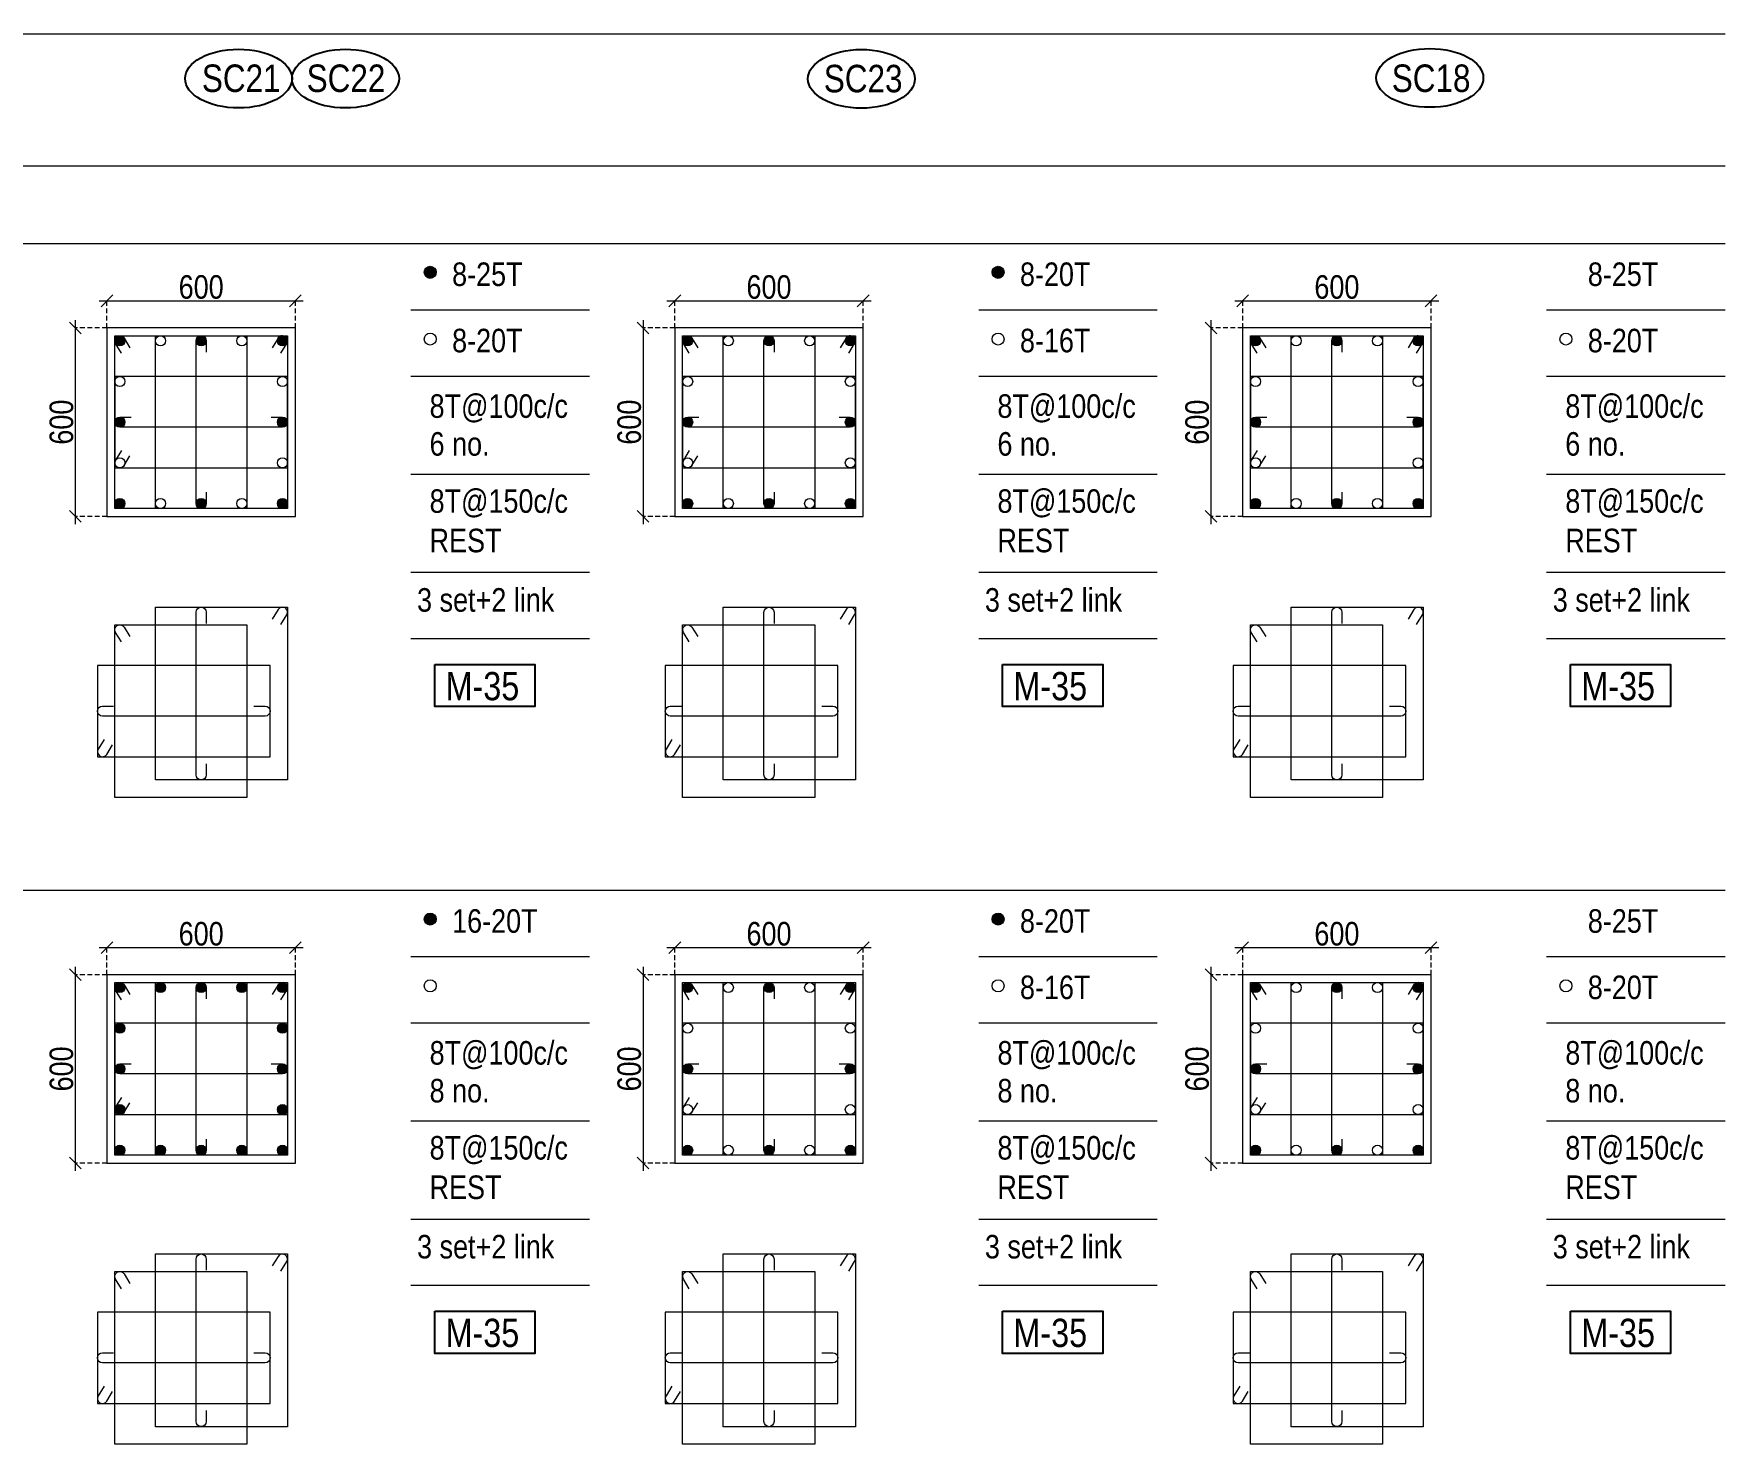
# Model space of a CAD drawing. Header units: millimetres. Extents: x 1112055 to 3390982, y -148532 to 766891.
# Drawn here: x 2200207 to 2221752, y -74171 to -56203 of the extents above; entities that cross this region are included whole.
import ezdxf
from ezdxf.enums import TextEntityAlignment as Align

# ---------------------------------------------------------------- set-up
doc = ezdxf.new("R2010")
doc.units = ezdxf.units.MM
doc.header["$PDMODE"] = 35
doc.header["$PDSIZE"] = -25
doc.linetypes.add('DASHED2', pattern=[0.375, 0.25, -0.125])
doc.linetypes.add('Hidden', pattern=[9.525, 6.35, -3.175])
for name, color, linetype, lineweight in [('B COL. SIZE DIM', 220, 'Continuous', 25), ('B COLSCH', 204, 'Continuous', 20), ('B COLUMN', 1, 'Hidden', 9), ('B STEEL', 34, 'Continuous', 15)]:
    doc.layers.add(name, color=color, linetype=linetype, lineweight=lineweight)
doc.layers.add('B TEXT', color=7, linetype='Continuous')
doc.styles.add('dim inside', font='romans.shx', dxfattribs={"width": 0.8, "height": 125})
doc.styles.add('SWINC', font='swissc.ttf')
doc.dimstyles.new('dim inside', dxfattribs={"dimtxt": 125, "dimasz": 100, "dimexe": 0, "dimexo": 0, "dimgap": 10, "dimtad": 0, "dimdec": 0, "dimzin": 0, "dimdsep": 46, "dimtxsty": 'dim inside', "dimblk": 'SMALL', "dimcen": 0.09, "dimadec": 0, "dimazin": 0, "dimtfac": 1, "dimtdec": 0, "dimtofl": 0, "dimtmove": 0, "dimatfit": 3, "dimfxl": 1, "dimtolj": 1, "dimtzin": 0, "dimarcsym": 2})

# ---------------------------------------------------------------- blocks, each defined once
blk = doc.blocks.new('_Oblique')
at = {"color": 0, "linetype": 'ByBlock', "lineweight": -2}
blk.add_line((-0.5, -0.5), (0.5, 0.5), dxfattribs=at)
blk = doc.blocks.new('*D4015')
at = {"layer": 'B COL. SIZE DIM', "color": 250, "lineweight": 9, "ltscale": 250, "transparency": 16777216}
blk.add_line((2208272, -67845), (2210872, -67845), dxfattribs=at)
at = {"layer": 'B COL. SIZE DIM', "color": 250, "linetype": 'DASHED2', "lineweight": 9, "ltscale": 250, "transparency": 16777216}
for p, q in [((2208372, -68190), (2208372, -67845)), ((2210772, -68190), (2210772, -67845))]:
    blk.add_line(p, q, dxfattribs=at)
at = {"layer": 'Defpoints', "color": 0, "transparency": 16777216}
for p in [(2210772, -67845), (2208372, -68190), (2210772, -68190)]:
    blk.add_point(p, dxfattribs=at)
at = {"layer": 'B COL. SIZE DIM', "color": 250, "lineweight": 9, "transparency": 16777216, "xscale": 150, "yscale": 150, "zscale": 150, "rotation": 180}
blk.add_blockref('_Oblique', (2208372, -67845), dxfattribs=at)
at = {"layer": 'B COL. SIZE DIM', "color": 250, "lineweight": 9, "transparency": 16777216, "xscale": 150, "yscale": 150, "zscale": 150}
blk.add_blockref('_Oblique', (2210772, -67845), dxfattribs=at)
at = {"layer": 'B COL. SIZE DIM', "color": 6, "transparency": 16777216, "insert": (2209572, -67670), "char_height": 300, "attachment_point": 5, "style": 'SWINC'}
blk.add_mtext('\\A1;600', dxfattribs=at)
blk = doc.blocks.new('*D4016')
at = {"layer": 'B COL. SIZE DIM', "color": 250, "lineweight": 9, "ltscale": 250, "transparency": 16777216}
blk.add_line((2207968, -68090), (2207968, -70690), dxfattribs=at)
at = {"layer": 'B COL. SIZE DIM', "color": 250, "linetype": 'DASHED2', "lineweight": 9, "ltscale": 250, "transparency": 16777216}
for p, q in [((2208372, -68190), (2207968, -68190)), ((2208372, -70590), (2207968, -70590))]:
    blk.add_line(p, q, dxfattribs=at)
at = {"layer": 'Defpoints', "color": 0, "transparency": 16777216}
for p in [(2208372, -68190), (2207968, -70590), (2208372, -70590)]:
    blk.add_point(p, dxfattribs=at)
at = {"layer": 'B COL. SIZE DIM', "color": 250, "lineweight": 9, "transparency": 16777216, "xscale": 150, "yscale": 150, "zscale": 150}
for p, rotation in [((2207968, -68190), 90), ((2207968, -70590), 270)]:
    blk.add_blockref('_Oblique', p, dxfattribs=dict(at, rotation=rotation))
at = {"layer": 'B COL. SIZE DIM', "color": 6, "transparency": 16777216, "insert": (2207793, -69390), "char_height": 300, "attachment_point": 5, "rotation": 90, "style": 'SWINC'}
blk.add_mtext('\\A1;600', dxfattribs=at)
blk = doc.blocks.new('*D4017')
at = {"layer": 'B COL. SIZE DIM', "color": 250, "lineweight": 9, "ltscale": 250, "transparency": 16777216}
blk.add_line((2208272, -59605), (2210872, -59605), dxfattribs=at)
at = {"layer": 'B COL. SIZE DIM', "color": 250, "linetype": 'DASHED2', "lineweight": 9, "ltscale": 250, "transparency": 16777216}
for p, q in [((2208372, -59950), (2208372, -59605)), ((2210772, -59950), (2210772, -59605))]:
    blk.add_line(p, q, dxfattribs=at)
at = {"layer": 'Defpoints', "color": 0, "transparency": 16777216}
for p in [(2210772, -59605), (2208372, -59950), (2210772, -59950)]:
    blk.add_point(p, dxfattribs=at)
at = {"layer": 'B COL. SIZE DIM', "color": 250, "lineweight": 9, "transparency": 16777216, "xscale": 150, "yscale": 150, "zscale": 150, "rotation": 180}
blk.add_blockref('_Oblique', (2208372, -59605), dxfattribs=at)
at = {"layer": 'B COL. SIZE DIM', "color": 250, "lineweight": 9, "transparency": 16777216, "xscale": 150, "yscale": 150, "zscale": 150}
blk.add_blockref('_Oblique', (2210772, -59605), dxfattribs=at)
at = {"layer": 'B COL. SIZE DIM', "color": 6, "transparency": 16777216, "insert": (2209572, -59430), "char_height": 300, "attachment_point": 5, "style": 'SWINC'}
blk.add_mtext('\\A1;600', dxfattribs=at)
blk = doc.blocks.new('*D4018')
at = {"layer": 'B COL. SIZE DIM', "color": 250, "lineweight": 9, "ltscale": 250, "transparency": 16777216}
blk.add_line((2207968, -59850), (2207968, -62450), dxfattribs=at)
at = {"layer": 'B COL. SIZE DIM', "color": 250, "linetype": 'DASHED2', "lineweight": 9, "ltscale": 250, "transparency": 16777216}
for p, q in [((2208372, -59950), (2207968, -59950)), ((2208372, -62350), (2207968, -62350))]:
    blk.add_line(p, q, dxfattribs=at)
at = {"layer": 'Defpoints', "color": 0, "transparency": 16777216}
for p in [(2208372, -59950), (2207968, -62350), (2208372, -62350)]:
    blk.add_point(p, dxfattribs=at)
at = {"layer": 'B COL. SIZE DIM', "color": 250, "lineweight": 9, "transparency": 16777216, "xscale": 150, "yscale": 150, "zscale": 150}
for p, rotation in [((2207968, -59950), 90), ((2207968, -62350), 270)]:
    blk.add_blockref('_Oblique', p, dxfattribs=dict(at, rotation=rotation))
at = {"layer": 'B COL. SIZE DIM', "color": 6, "transparency": 16777216, "insert": (2207793, -61150), "char_height": 300, "attachment_point": 5, "rotation": 90, "style": 'SWINC'}
blk.add_mtext('\\A1;600', dxfattribs=at)
blk = doc.blocks.new('*D3961')
at = {"layer": 'B COL. SIZE DIM', "color": 250, "lineweight": 9, "ltscale": 250, "transparency": 16777216}
blk.add_line((2201039, -67845), (2203639, -67845), dxfattribs=at)
at = {"layer": 'B COL. SIZE DIM', "color": 250, "linetype": 'DASHED2', "lineweight": 9, "ltscale": 250, "transparency": 16777216}
for p, q in [((2201139, -68190), (2201139, -67845)), ((2203539, -68190), (2203539, -67845))]:
    blk.add_line(p, q, dxfattribs=at)
at = {"layer": 'Defpoints', "color": 0, "transparency": 16777216}
for p in [(2203539, -67845), (2201139, -68190), (2203539, -68190)]:
    blk.add_point(p, dxfattribs=at)
at = {"layer": 'B COL. SIZE DIM', "color": 250, "lineweight": 9, "transparency": 16777216, "xscale": 150, "yscale": 150, "zscale": 150, "rotation": 180}
blk.add_blockref('_Oblique', (2201139, -67845), dxfattribs=at)
at = {"layer": 'B COL. SIZE DIM', "color": 250, "lineweight": 9, "transparency": 16777216, "xscale": 150, "yscale": 150, "zscale": 150}
blk.add_blockref('_Oblique', (2203539, -67845), dxfattribs=at)
at = {"layer": 'B COL. SIZE DIM', "color": 6, "transparency": 16777216, "insert": (2202339, -67670), "char_height": 300, "attachment_point": 5, "style": 'SWINC'}
blk.add_mtext('\\A1;600', dxfattribs=at)
blk = doc.blocks.new('*D3962')
at = {"layer": 'B COL. SIZE DIM', "color": 250, "lineweight": 9, "ltscale": 250, "transparency": 16777216}
blk.add_line((2200735, -68090), (2200735, -70690), dxfattribs=at)
at = {"layer": 'B COL. SIZE DIM', "color": 250, "linetype": 'DASHED2', "lineweight": 9, "ltscale": 250, "transparency": 16777216}
for p, q in [((2201139, -68190), (2200735, -68190)), ((2201139, -70590), (2200735, -70590))]:
    blk.add_line(p, q, dxfattribs=at)
at = {"layer": 'Defpoints', "color": 0, "transparency": 16777216}
for p in [(2201139, -68190), (2200735, -70590), (2201139, -70590)]:
    blk.add_point(p, dxfattribs=at)
at = {"layer": 'B COL. SIZE DIM', "color": 250, "lineweight": 9, "transparency": 16777216, "xscale": 150, "yscale": 150, "zscale": 150}
for p, rotation in [((2200735, -68190), 90), ((2200735, -70590), 270)]:
    blk.add_blockref('_Oblique', p, dxfattribs=dict(at, rotation=rotation))
at = {"layer": 'B COL. SIZE DIM', "color": 6, "transparency": 16777216, "insert": (2200560, -69390), "char_height": 300, "attachment_point": 5, "rotation": 90, "style": 'SWINC'}
blk.add_mtext('\\A1;600', dxfattribs=at)
blk = doc.blocks.new('*D3963')
at = {"layer": 'B COL. SIZE DIM', "color": 250, "lineweight": 9, "ltscale": 250, "transparency": 16777216}
blk.add_line((2201039, -59605), (2203639, -59605), dxfattribs=at)
at = {"layer": 'B COL. SIZE DIM', "color": 250, "linetype": 'DASHED2', "lineweight": 9, "ltscale": 250, "transparency": 16777216}
for p, q in [((2201139, -59950), (2201139, -59605)), ((2203539, -59950), (2203539, -59605))]:
    blk.add_line(p, q, dxfattribs=at)
at = {"layer": 'Defpoints', "color": 0, "transparency": 16777216}
for p in [(2203539, -59605), (2201139, -59950), (2203539, -59950)]:
    blk.add_point(p, dxfattribs=at)
at = {"layer": 'B COL. SIZE DIM', "color": 250, "lineweight": 9, "transparency": 16777216, "xscale": 150, "yscale": 150, "zscale": 150, "rotation": 180}
blk.add_blockref('_Oblique', (2201139, -59605), dxfattribs=at)
at = {"layer": 'B COL. SIZE DIM', "color": 250, "lineweight": 9, "transparency": 16777216, "xscale": 150, "yscale": 150, "zscale": 150}
blk.add_blockref('_Oblique', (2203539, -59605), dxfattribs=at)
at = {"layer": 'B COL. SIZE DIM', "color": 6, "transparency": 16777216, "insert": (2202339, -59430), "char_height": 300, "attachment_point": 5, "style": 'SWINC'}
blk.add_mtext('\\A1;600', dxfattribs=at)
blk = doc.blocks.new('*D3964')
at = {"layer": 'B COL. SIZE DIM', "color": 250, "lineweight": 9, "ltscale": 250, "transparency": 16777216}
blk.add_line((2200735, -59850), (2200735, -62450), dxfattribs=at)
at = {"layer": 'B COL. SIZE DIM', "color": 250, "linetype": 'DASHED2', "lineweight": 9, "ltscale": 250, "transparency": 16777216}
for p, q in [((2201139, -59950), (2200735, -59950)), ((2201139, -62350), (2200735, -62350))]:
    blk.add_line(p, q, dxfattribs=at)
at = {"layer": 'Defpoints', "color": 0, "transparency": 16777216}
for p in [(2201139, -59950), (2200735, -62350), (2201139, -62350)]:
    blk.add_point(p, dxfattribs=at)
at = {"layer": 'B COL. SIZE DIM', "color": 250, "lineweight": 9, "transparency": 16777216, "xscale": 150, "yscale": 150, "zscale": 150}
for p, rotation in [((2200735, -59950), 90), ((2200735, -62350), 270)]:
    blk.add_blockref('_Oblique', p, dxfattribs=dict(at, rotation=rotation))
at = {"layer": 'B COL. SIZE DIM', "color": 6, "transparency": 16777216, "insert": (2200560, -61150), "char_height": 300, "attachment_point": 5, "rotation": 90, "style": 'SWINC'}
blk.add_mtext('\\A1;600', dxfattribs=at)
blk = doc.blocks.new('*D3969')
at = {"layer": 'B COL. SIZE DIM', "color": 250, "lineweight": 9, "ltscale": 250, "transparency": 16777216}
blk.add_line((2215506, -67845), (2218106, -67845), dxfattribs=at)
at = {"layer": 'B COL. SIZE DIM', "color": 250, "linetype": 'DASHED2', "lineweight": 9, "ltscale": 250, "transparency": 16777216}
for p, q in [((2215606, -68190), (2215606, -67845)), ((2218006, -68190), (2218006, -67845))]:
    blk.add_line(p, q, dxfattribs=at)
at = {"layer": 'Defpoints', "color": 0, "transparency": 16777216}
for p in [(2218006, -67845), (2215606, -68190), (2218006, -68190)]:
    blk.add_point(p, dxfattribs=at)
at = {"layer": 'B COL. SIZE DIM', "color": 250, "lineweight": 9, "transparency": 16777216, "xscale": 150, "yscale": 150, "zscale": 150, "rotation": 180}
blk.add_blockref('_Oblique', (2215606, -67845), dxfattribs=at)
at = {"layer": 'B COL. SIZE DIM', "color": 250, "lineweight": 9, "transparency": 16777216, "xscale": 150, "yscale": 150, "zscale": 150}
blk.add_blockref('_Oblique', (2218006, -67845), dxfattribs=at)
at = {"layer": 'B COL. SIZE DIM', "color": 6, "transparency": 16777216, "insert": (2216806, -67670), "char_height": 300, "attachment_point": 5, "style": 'SWINC'}
blk.add_mtext('\\A1;600', dxfattribs=at)
blk = doc.blocks.new('*D3970')
at = {"layer": 'B COL. SIZE DIM', "color": 250, "lineweight": 9, "ltscale": 250, "transparency": 16777216}
blk.add_line((2215202, -68090), (2215202, -70690), dxfattribs=at)
at = {"layer": 'B COL. SIZE DIM', "color": 250, "linetype": 'DASHED2', "lineweight": 9, "ltscale": 250, "transparency": 16777216}
for p, q in [((2215606, -68190), (2215202, -68190)), ((2215606, -70590), (2215202, -70590))]:
    blk.add_line(p, q, dxfattribs=at)
at = {"layer": 'Defpoints', "color": 0, "transparency": 16777216}
for p in [(2215606, -68190), (2215202, -70590), (2215606, -70590)]:
    blk.add_point(p, dxfattribs=at)
at = {"layer": 'B COL. SIZE DIM', "color": 250, "lineweight": 9, "transparency": 16777216, "xscale": 150, "yscale": 150, "zscale": 150}
for p, rotation in [((2215202, -68190), 90), ((2215202, -70590), 270)]:
    blk.add_blockref('_Oblique', p, dxfattribs=dict(at, rotation=rotation))
at = {"layer": 'B COL. SIZE DIM', "color": 6, "transparency": 16777216, "insert": (2215027, -69390), "char_height": 300, "attachment_point": 5, "rotation": 90, "style": 'SWINC'}
blk.add_mtext('\\A1;600', dxfattribs=at)
blk = doc.blocks.new('*D3971')
at = {"layer": 'B COL. SIZE DIM', "color": 250, "lineweight": 9, "ltscale": 250, "transparency": 16777216}
blk.add_line((2215506, -59605), (2218106, -59605), dxfattribs=at)
at = {"layer": 'B COL. SIZE DIM', "color": 250, "linetype": 'DASHED2', "lineweight": 9, "ltscale": 250, "transparency": 16777216}
for p, q in [((2215606, -59950), (2215606, -59605)), ((2218006, -59950), (2218006, -59605))]:
    blk.add_line(p, q, dxfattribs=at)
at = {"layer": 'Defpoints', "color": 0, "transparency": 16777216}
for p in [(2218006, -59605), (2215606, -59950), (2218006, -59950)]:
    blk.add_point(p, dxfattribs=at)
at = {"layer": 'B COL. SIZE DIM', "color": 250, "lineweight": 9, "transparency": 16777216, "xscale": 150, "yscale": 150, "zscale": 150, "rotation": 180}
blk.add_blockref('_Oblique', (2215606, -59605), dxfattribs=at)
at = {"layer": 'B COL. SIZE DIM', "color": 250, "lineweight": 9, "transparency": 16777216, "xscale": 150, "yscale": 150, "zscale": 150}
blk.add_blockref('_Oblique', (2218006, -59605), dxfattribs=at)
at = {"layer": 'B COL. SIZE DIM', "color": 6, "transparency": 16777216, "insert": (2216806, -59430), "char_height": 300, "attachment_point": 5, "style": 'SWINC'}
blk.add_mtext('\\A1;600', dxfattribs=at)
blk = doc.blocks.new('*D3972')
at = {"layer": 'B COL. SIZE DIM', "color": 250, "lineweight": 9, "ltscale": 250, "transparency": 16777216}
blk.add_line((2215202, -59850), (2215202, -62450), dxfattribs=at)
at = {"layer": 'B COL. SIZE DIM', "color": 250, "linetype": 'DASHED2', "lineweight": 9, "ltscale": 250, "transparency": 16777216}
for p, q in [((2215606, -59950), (2215202, -59950)), ((2215606, -62350), (2215202, -62350))]:
    blk.add_line(p, q, dxfattribs=at)
at = {"layer": 'Defpoints', "color": 0, "transparency": 16777216}
for p in [(2215606, -59950), (2215202, -62350), (2215606, -62350)]:
    blk.add_point(p, dxfattribs=at)
at = {"layer": 'B COL. SIZE DIM', "color": 250, "lineweight": 9, "transparency": 16777216, "xscale": 150, "yscale": 150, "zscale": 150}
for p, rotation in [((2215202, -59950), 90), ((2215202, -62350), 270)]:
    blk.add_blockref('_Oblique', p, dxfattribs=dict(at, rotation=rotation))
at = {"layer": 'B COL. SIZE DIM', "color": 6, "transparency": 16777216, "insert": (2215027, -61150), "char_height": 300, "attachment_point": 5, "rotation": 90, "style": 'SWINC'}
blk.add_mtext('\\A1;600', dxfattribs=at)

msp = doc.modelspace()

# ---------------------------------------------------------------- hatches: boundary and pattern name
at = {"layer": 'B STEEL', "lineweight": 9, "ltscale": 0.5}
h = msp.add_hatch(color=34, dxfattribs=at)
edge = h.paths.add_edge_path()
edge.add_arc((2205257, -59241), 76.8, 0, 360)
h = msp.add_hatch(color=34, dxfattribs=at)
edge = h.paths.add_edge_path()
edge.add_arc((2212490.5, -59241), 76.8, 0, 360)
h = msp.add_hatch(color=34, dxfattribs=at)
edge = h.paths.add_edge_path()
edge.add_arc((2201302.6, -60114.2), 64, 0, 360)
h = msp.add_hatch(color=34, dxfattribs=at)
edge = h.paths.add_edge_path()
edge.add_arc((2202338.6, -60114.2), 64, 180, 540, ccw=False)
h = msp.add_hatch(color=34, dxfattribs=at)
edge = h.paths.add_edge_path()
edge.add_arc((2203374.6, -60114.2), 64, 180, 540, ccw=False)
h = msp.add_hatch(color=34, dxfattribs=at)
edge = h.paths.add_edge_path()
edge.add_arc((2208536.2, -60114.2), 64, 0, 360)
h = msp.add_hatch(color=34, dxfattribs=at)
edge = h.paths.add_edge_path()
edge.add_arc((2209572.2, -60114.2), 64, 180, 540, ccw=False)
h = msp.add_hatch(color=34, dxfattribs=at)
edge = h.paths.add_edge_path()
edge.add_arc((2210608.1, -60114.2), 64, 180, 540, ccw=False)
h = msp.add_hatch(color=34, dxfattribs=at)
edge = h.paths.add_edge_path()
edge.add_arc((2215769.7, -60114.2), 64, 0, 360)
h = msp.add_hatch(color=34, dxfattribs=at)
edge = h.paths.add_edge_path()
edge.add_arc((2216805.7, -60114.2), 64, 180, 540, ccw=False)
h = msp.add_hatch(color=34, dxfattribs=at)
edge = h.paths.add_edge_path()
edge.add_arc((2217841.7, -60114.2), 64, 180, 540, ccw=False)
h = msp.add_hatch(color=34, dxfattribs=at)
edge = h.paths.add_edge_path()
edge.add_arc((2201302.6, -61150.1), 64, 180, 540, ccw=False)
h = msp.add_hatch(color=34, dxfattribs=at)
edge = h.paths.add_edge_path()
edge.add_arc((2203374.6, -61150.1), 64, 180, 540, ccw=False)
h = msp.add_hatch(color=34, dxfattribs=at)
edge = h.paths.add_edge_path()
edge.add_arc((2208536.2, -61150.1), 64, 180, 540, ccw=False)
h = msp.add_hatch(color=34, dxfattribs=at)
edge = h.paths.add_edge_path()
edge.add_arc((2210608.1, -61150.1), 64, 180, 540, ccw=False)
h = msp.add_hatch(color=34, dxfattribs=at)
edge = h.paths.add_edge_path()
edge.add_arc((2215769.7, -61150.1), 64, 180, 540, ccw=False)
h = msp.add_hatch(color=34, dxfattribs=at)
edge = h.paths.add_edge_path()
edge.add_arc((2217841.7, -61150.1), 64, 180, 540, ccw=False)
h = msp.add_hatch(color=34, dxfattribs=at)
edge = h.paths.add_edge_path()
edge.add_arc((2201302.6, -62186.1), 64, 0, 360, ccw=False)
h = msp.add_hatch(color=34, dxfattribs=at)
edge = h.paths.add_edge_path()
edge.add_arc((2202338.6, -62186.1), 64, 180, 540, ccw=False)
h = msp.add_hatch(color=34, dxfattribs=at)
edge = h.paths.add_edge_path()
edge.add_arc((2203374.6, -62186.1), 64, -180, 180)
h = msp.add_hatch(color=34, dxfattribs=at)
edge = h.paths.add_edge_path()
edge.add_arc((2208536.2, -62186.1), 64, 0, 360, ccw=False)
h = msp.add_hatch(color=34, dxfattribs=at)
edge = h.paths.add_edge_path()
edge.add_arc((2209572.2, -62186.1), 64, 180, 540, ccw=False)
h = msp.add_hatch(color=34, dxfattribs=at)
edge = h.paths.add_edge_path()
edge.add_arc((2210608.1, -62186.1), 64, -180, 180)
h = msp.add_hatch(color=34, dxfattribs=at)
edge = h.paths.add_edge_path()
edge.add_arc((2215769.7, -62186.1), 64, 0, 360, ccw=False)
h = msp.add_hatch(color=34, dxfattribs=at)
edge = h.paths.add_edge_path()
edge.add_arc((2216805.7, -62186.1), 64, 180, 540, ccw=False)
h = msp.add_hatch(color=34, dxfattribs=at)
edge = h.paths.add_edge_path()
edge.add_arc((2217841.7, -62186.1), 64, -180, 180)
h = msp.add_hatch(color=34, dxfattribs=at)
edge = h.paths.add_edge_path()
edge.add_arc((2205257, -67480.8), 76.8, 0, 360)
h = msp.add_hatch(color=34, dxfattribs=at)
edge = h.paths.add_edge_path()
edge.add_arc((2212490.5, -67480.8), 76.8, 0, 360)
h = msp.add_hatch(color=34, dxfattribs=at)
edge = h.paths.add_edge_path()
edge.add_arc((2201302.6, -68354), 64, 0, 360)
h = msp.add_hatch(color=34, dxfattribs=at)
edge = h.paths.add_edge_path()
edge.add_arc((2201820.6, -68354), 64, 180, 540, ccw=False)
h = msp.add_hatch(color=34, dxfattribs=at)
edge = h.paths.add_edge_path()
edge.add_arc((2202338.6, -68354), 64, 180, 540, ccw=False)
h = msp.add_hatch(color=34, dxfattribs=at)
edge = h.paths.add_edge_path()
edge.add_arc((2202856.6, -68354), 64, 180, 540, ccw=False)
h = msp.add_hatch(color=34, dxfattribs=at)
edge = h.paths.add_edge_path()
edge.add_arc((2203374.6, -68354), 64, 180, 540, ccw=False)
h = msp.add_hatch(color=34, dxfattribs=at)
edge = h.paths.add_edge_path()
edge.add_arc((2208536.2, -68354), 64, 0, 360)
h = msp.add_hatch(color=34, dxfattribs=at)
edge = h.paths.add_edge_path()
edge.add_arc((2209572.2, -68354), 64, 180, 540, ccw=False)
h = msp.add_hatch(color=34, dxfattribs=at)
edge = h.paths.add_edge_path()
edge.add_arc((2210608.1, -68354), 64, 180, 540, ccw=False)
h = msp.add_hatch(color=34, dxfattribs=at)
edge = h.paths.add_edge_path()
edge.add_arc((2215769.7, -68354), 64, 0, 360)
h = msp.add_hatch(color=34, dxfattribs=at)
edge = h.paths.add_edge_path()
edge.add_arc((2216805.7, -68354), 64, 180, 540, ccw=False)
h = msp.add_hatch(color=34, dxfattribs=at)
edge = h.paths.add_edge_path()
edge.add_arc((2217841.7, -68354), 64, 180, 540, ccw=False)
h = msp.add_hatch(color=34, dxfattribs=at)
edge = h.paths.add_edge_path()
edge.add_arc((2201302.6, -68872), 64, 180, 540, ccw=False)
h = msp.add_hatch(color=34, dxfattribs=at)
edge = h.paths.add_edge_path()
edge.add_arc((2203374.6, -68872), 64, 180, 540, ccw=False)
h = msp.add_hatch(color=34, dxfattribs=at)
edge = h.paths.add_edge_path()
edge.add_arc((2201302.6, -69390), 64, 180, 540, ccw=False)
h = msp.add_hatch(color=34, dxfattribs=at)
edge = h.paths.add_edge_path()
edge.add_arc((2203374.6, -69390), 64, 180, 540, ccw=False)
h = msp.add_hatch(color=34, dxfattribs=at)
edge = h.paths.add_edge_path()
edge.add_arc((2208536.2, -69390), 64, 180, 540, ccw=False)
h = msp.add_hatch(color=34, dxfattribs=at)
edge = h.paths.add_edge_path()
edge.add_arc((2210608.1, -69390), 64, 180, 540, ccw=False)
h = msp.add_hatch(color=34, dxfattribs=at)
edge = h.paths.add_edge_path()
edge.add_arc((2215769.7, -69390), 64, 180, 540, ccw=False)
h = msp.add_hatch(color=34, dxfattribs=at)
edge = h.paths.add_edge_path()
edge.add_arc((2217841.7, -69390), 64, 180, 540, ccw=False)
h = msp.add_hatch(color=34, dxfattribs=at)
edge = h.paths.add_edge_path()
edge.add_arc((2201302.6, -69908), 64, 180, 540, ccw=False)
h = msp.add_hatch(color=34, dxfattribs=at)
edge = h.paths.add_edge_path()
edge.add_arc((2203374.6, -69908), 64, 180, 540, ccw=False)
h = msp.add_hatch(color=34, dxfattribs=at)
edge = h.paths.add_edge_path()
edge.add_arc((2201302.6, -70426), 64, 0, 360, ccw=False)
h = msp.add_hatch(color=34, dxfattribs=at)
edge = h.paths.add_edge_path()
edge.add_arc((2201820.6, -70426), 64, 180, 540, ccw=False)
h = msp.add_hatch(color=34, dxfattribs=at)
edge = h.paths.add_edge_path()
edge.add_arc((2202338.6, -70426), 64, 180, 540, ccw=False)
h = msp.add_hatch(color=34, dxfattribs=at)
edge = h.paths.add_edge_path()
edge.add_arc((2202856.6, -70426), 64, 180, 540, ccw=False)
h = msp.add_hatch(color=34, dxfattribs=at)
edge = h.paths.add_edge_path()
edge.add_arc((2203374.6, -70426), 64, -180, 180)
h = msp.add_hatch(color=34, dxfattribs=at)
edge = h.paths.add_edge_path()
edge.add_arc((2208536.2, -70426), 64, 0, 360, ccw=False)
h = msp.add_hatch(color=34, dxfattribs=at)
edge = h.paths.add_edge_path()
edge.add_arc((2209572.2, -70426), 64, 180, 540, ccw=False)
h = msp.add_hatch(color=34, dxfattribs=at)
edge = h.paths.add_edge_path()
edge.add_arc((2210608.1, -70426), 64, -180, 180)
h = msp.add_hatch(color=34, dxfattribs=at)
edge = h.paths.add_edge_path()
edge.add_arc((2215769.7, -70426), 64, 0, 360, ccw=False)
h = msp.add_hatch(color=34, dxfattribs=at)
edge = h.paths.add_edge_path()
edge.add_arc((2216805.7, -70426), 64, 180, 540, ccw=False)
h = msp.add_hatch(color=34, dxfattribs=at)
edge = h.paths.add_edge_path()
edge.add_arc((2217841.7, -70426), 64, -180, 180)

# ---------------------------------------------------------------- linework, layer by layer
at = {"layer": 'B COLSCH', "color": 250, "lineweight": 0}
for p, q in [((2079654.2, -56202.6), (2221752.2, -56202.6)), ((2079654.2, -56202.6), (2221752.2, -56202.6)), ((2079654.2, -56202.6), (2221752.2, -56202.6)), ((2079654.2, -57885.5), (2221752.2, -57885.5)), ((2079654.2, -58872.7), (2221752.2, -58872.7)), ((2205010.7, -59717.7), (2207285.1, -59717.7)), ((2212244.2, -59717.7), (2214518.6, -59717.7)), ((2219477.8, -59717.7), (2221752.2, -59717.7)), ((2205010.7, -60562.7), (2207285.1, -60562.7)), ((2212244.2, -60562.7), (2214518.6, -60562.7)), ((2219477.8, -60562.7), (2221752.2, -60562.7)), ((2205010.7, -61812.4), (2207285.1, -61812.4)), ((2212244.2, -61812.4), (2214518.6, -61812.4)), ((2219477.8, -61812.4), (2221752.2, -61812.4)), ((2205010.7, -63062.2), (2207285.1, -63062.2)), ((2212244.2, -63062.2), (2214518.6, -63062.2)), ((2219477.8, -63062.2), (2221752.2, -63062.2)), ((2205010.7, -63907.2), (2207285.1, -63907.2)), ((2212244.2, -63907.2), (2214518.6, -63907.2)), ((2219477.8, -63907.2), (2221752.2, -63907.2)), ((2079654.2, -67112.5), (2221752.2, -67112.5)), ((2205010.7, -67957.5), (2207285.1, -67957.5)), ((2212244.2, -67957.5), (2214518.6, -67957.5)), ((2219477.8, -67957.5), (2221752.2, -67957.5)), ((2205010.7, -68802.5), (2207285.1, -68802.5)), ((2212244.2, -68802.5), (2214518.6, -68802.5)), ((2219477.8, -68802.5), (2221752.2, -68802.5)), ((2205010.7, -70052.3), (2207285.1, -70052.3)), ((2212244.2, -70052.3), (2214518.6, -70052.3)), ((2219477.8, -70052.3), (2221752.2, -70052.3)), ((2205010.7, -71302.1), (2207285.1, -71302.1)), ((2212244.2, -71302.1), (2214518.6, -71302.1)), ((2219477.8, -71302.1), (2221752.2, -71302.1)), ((2205010.7, -72147), (2207285.1, -72147)), ((2212244.2, -72147), (2214518.6, -72147)), ((2219477.8, -72147), (2221752.2, -72147))]:
    msp.add_line(p, q, dxfattribs=at)
at = {"layer": 'B COLUMN', "color": 1, "linetype": 'ByBlock', "lineweight": 20}
for points in [[(2201138.6, -62350.1), (2203538.6, -62350.1), (2203538.6, -59950.1), (2201138.6, -59950.1)], [(2208372.2, -62350.1), (2210772.2, -62350.1), (2210772.2, -59950.1), (2208372.2, -59950.1)], [(2215605.7, -62350.1), (2218005.7, -62350.1), (2218005.7, -59950.1), (2215605.7, -59950.1)], [(2201138.6, -70590), (2203538.6, -70590), (2203538.6, -68190), (2201138.6, -68190)], [(2208372.2, -70590), (2210772.2, -70590), (2210772.2, -68190), (2208372.2, -68190)], [(2215605.7, -70590), (2218005.7, -70590), (2218005.7, -68190), (2215605.7, -68190)]]:
    msp.add_lwpolyline(points, close=True, dxfattribs=at)
at = {"layer": 'B STEEL', "color": 34, "lineweight": 9, "ltscale": 0.5}
for points in [[(2201322.9, -60269.2), (2201248.1, -60147.7, -1), (2201357.2, -60080.6), (2201431.9, -60202.1)], [(2202402.6, -62043.5), (2202402.6, -62186.1, -1), (2202274.6, -62186.1), (2202274.6, -60114.2, -1), (2202402.6, -60114.2), (2202402.6, -60256.8)], [(2203354.3, -60269.2), (2203429.1, -60147.7, 1), (2203320.1, -60080.6), (2203245.3, -60202.1)], [(2208556.4, -60269.2), (2208481.7, -60147.7, -1), (2208590.7, -60080.6), (2208665.5, -60202.1)], [(2209636.2, -62043.5), (2209636.2, -62186.1, -1), (2209508.1, -62186.1), (2209508.1, -60114.2, -1), (2209636.2, -60114.2), (2209636.2, -60256.8)], [(2210587.9, -60269.2), (2210662.7, -60147.7, 1), (2210553.6, -60080.6), (2210478.8, -60202.1)], [(2215790, -60269.2), (2215715.2, -60147.7, -1), (2215824.2, -60080.6), (2215899, -60202.1)], [(2216869.7, -62043.5), (2216869.7, -62186.1, -1), (2216741.7, -62186.1), (2216741.7, -60114.2, -1), (2216869.7, -60114.2), (2216869.7, -60256.8)], [(2217821.4, -60269.2), (2217896.2, -60147.7, 1), (2217787.2, -60080.6), (2217712.4, -60202.1)], [(2203231.9, -61086.1), (2203374.6, -61086.1, -1), (2203374.6, -61214.2), (2201302.6, -61214.2, -1), (2201302.6, -61086.1), (2201445.3, -61086.1)], [(2210465.5, -61086.1), (2210608.1, -61086.1, -1), (2210608.1, -61214.2), (2208536.2, -61214.2, -1), (2208536.2, -61086.1), (2208678.8, -61086.1)], [(2217699, -61086.1), (2217841.7, -61086.1, -1), (2217841.7, -61214.2), (2215769.7, -61214.2, -1), (2215769.7, -61086.1), (2215912.4, -61086.1)], [(2201322.9, -61513.1), (2201248.1, -61634.6, 1), (2201357.2, -61701.7), (2201431.9, -61580.2)], [(2208556.4, -61513.1), (2208481.7, -61634.6, 1), (2208590.7, -61701.7), (2208665.5, -61580.2)], [(2215790, -61513.1), (2215715.2, -61634.6, 1), (2215824.2, -61701.7), (2215899, -61580.2)], [(2202402.6, -65501.3), (2202402.6, -65643.9, -1), (2202274.6, -65643.9), (2202274.6, -63571.9, -1), (2202402.6, -63571.9), (2202402.6, -63714.6)], [(2203354.3, -63727), (2203429.1, -63605.5, 1), (2203320.1, -63538.4), (2203245.3, -63659.9)], [(2209636.2, -65501.3), (2209636.2, -65643.9, -1), (2209508.1, -65643.9), (2209508.1, -63571.9, -1), (2209636.2, -63571.9), (2209636.2, -63714.6)], [(2210587.9, -63727), (2210662.7, -63605.5, 1), (2210553.6, -63538.4), (2210478.8, -63659.9)], [(2216869.7, -65501.3), (2216869.7, -65643.9, -1), (2216741.7, -65643.9), (2216741.7, -63571.9, -1), (2216869.7, -63571.9), (2216869.7, -63714.6)], [(2217821.4, -63727), (2217896.2, -63605.5, 1), (2217787.2, -63538.4), (2217712.4, -63659.9)], [(2201322.9, -63950.1), (2201248.1, -63828.6, -1), (2201357.2, -63761.5), (2201431.9, -63882.9)], [(2208556.4, -63950.1), (2208481.7, -63828.6, -1), (2208590.7, -63761.5), (2208665.5, -63882.9)], [(2215790, -63950.1), (2215715.2, -63828.6, -1), (2215824.2, -63761.5), (2215899, -63882.9)], [(2203010.7, -64767), (2203153.3, -64767, -1), (2203153.3, -64895), (2201081.3, -64895, -1), (2201081.3, -64767), (2201224, -64767)], [(2210244.2, -64767), (2210386.9, -64767, -1), (2210386.9, -64895), (2208314.9, -64895, -1), (2208314.9, -64767), (2208457.5, -64767)], [(2217477.8, -64767), (2217620.4, -64767, -1), (2217620.4, -64895), (2215548.4, -64895, -1), (2215548.4, -64767), (2215691.1, -64767)], [(2201101.6, -65194), (2201026.8, -65315.4, 1), (2201135.9, -65382.5), (2201210.6, -65261.1)], [(2208335.1, -65194), (2208260.4, -65315.4, 1), (2208369.4, -65382.5), (2208444.2, -65261.1)], [(2215568.7, -65194), (2215493.9, -65315.4, 1), (2215603, -65382.5), (2215677.7, -65261.1)], [(2201322.9, -68509), (2201248.1, -68387.6, -1), (2201357.2, -68320.5), (2201431.9, -68441.9)], [(2202402.6, -70283.3), (2202402.6, -70426, -1), (2202274.6, -70426), (2202274.6, -68354, -1), (2202402.6, -68354), (2202402.6, -68496.7)], [(2203354.3, -68509), (2203429.1, -68387.6, 1), (2203320.1, -68320.5), (2203245.3, -68441.9)], [(2208556.4, -68509), (2208481.7, -68387.6, -1), (2208590.7, -68320.5), (2208665.5, -68441.9)], [(2209636.2, -70283.3), (2209636.2, -70426, -1), (2209508.1, -70426), (2209508.1, -68354, -1), (2209636.2, -68354), (2209636.2, -68496.7)], [(2210587.9, -68509), (2210662.7, -68387.6, 1), (2210553.6, -68320.5), (2210478.8, -68441.9)], [(2215790, -68509), (2215715.2, -68387.6, -1), (2215824.2, -68320.5), (2215899, -68441.9)], [(2216869.7, -70283.3), (2216869.7, -70426, -1), (2216741.7, -70426), (2216741.7, -68354, -1), (2216869.7, -68354), (2216869.7, -68496.7)], [(2217821.4, -68509), (2217896.2, -68387.6, 1), (2217787.2, -68320.5), (2217712.4, -68441.9)], [(2203231.9, -69326), (2203374.6, -69326, -1), (2203374.6, -69454), (2201302.6, -69454, -1), (2201302.6, -69326), (2201445.3, -69326)], [(2210465.5, -69326), (2210608.1, -69326, -1), (2210608.1, -69454), (2208536.2, -69454, -1), (2208536.2, -69326), (2208678.8, -69326)], [(2217699, -69326), (2217841.7, -69326, -1), (2217841.7, -69454), (2215769.7, -69454, -1), (2215769.7, -69326), (2215912.4, -69326)], [(2201322.9, -69752.9), (2201248.1, -69874.4, 1), (2201357.2, -69941.5), (2201431.9, -69820.1)], [(2208556.4, -69752.9), (2208481.7, -69874.4, 1), (2208590.7, -69941.5), (2208665.5, -69820.1)], [(2215790, -69752.9), (2215715.2, -69874.4, 1), (2215824.2, -69941.5), (2215899, -69820.1)], [(2202402.6, -73741.1), (2202402.6, -73883.7, -1), (2202274.6, -73883.7), (2202274.6, -71811.8, -1), (2202402.6, -71811.8), (2202402.6, -71954.4)], [(2203354.3, -71966.8), (2203429.1, -71845.3, 1), (2203320.1, -71778.2), (2203245.3, -71899.7)], [(2209636.2, -73741.1), (2209636.2, -73883.7, -1), (2209508.1, -73883.7), (2209508.1, -71811.8, -1), (2209636.2, -71811.8), (2209636.2, -71954.4)], [(2210587.9, -71966.8), (2210662.7, -71845.3, 1), (2210553.6, -71778.2), (2210478.8, -71899.7)], [(2216869.7, -73741.1), (2216869.7, -73883.7, -1), (2216741.7, -73883.7), (2216741.7, -71811.8, -1), (2216869.7, -71811.8), (2216869.7, -71954.4)], [(2217821.4, -71966.8), (2217896.2, -71845.3, 1), (2217787.2, -71778.2), (2217712.4, -71899.7)], [(2201322.9, -72189.9), (2201248.1, -72068.4, -1), (2201357.2, -72001.3), (2201431.9, -72122.8)], [(2208556.4, -72189.9), (2208481.7, -72068.4, -1), (2208590.7, -72001.3), (2208665.5, -72122.8)], [(2215790, -72189.9), (2215715.2, -72068.4, -1), (2215824.2, -72001.3), (2215899, -72122.8)], [(2203010.7, -73006.8), (2203153.3, -73006.8, -1), (2203153.3, -73134.9), (2201081.3, -73134.9, -1), (2201081.3, -73006.8), (2201224, -73006.8)], [(2210244.2, -73006.8), (2210386.9, -73006.8, -1), (2210386.9, -73134.9), (2208314.9, -73134.9, -1), (2208314.9, -73006.8), (2208457.5, -73006.8)], [(2217477.8, -73006.8), (2217620.4, -73006.8, -1), (2217620.4, -73134.9), (2215548.4, -73134.9, -1), (2215548.4, -73006.8), (2215691.1, -73006.8)], [(2201101.6, -73433.8), (2201026.8, -73555.3, 1), (2201135.9, -73622.4), (2201210.6, -73500.9)], [(2208335.1, -73433.8), (2208260.4, -73555.3, 1), (2208369.4, -73622.4), (2208444.2, -73500.9)], [(2215568.7, -73433.8), (2215493.9, -73555.3, 1), (2215603, -73622.4), (2215677.7, -73500.9)]]:
    msp.add_lwpolyline(points, format="xyb", dxfattribs=at)
for points in [[(2202920.6, -60050.1), (2202920.6, -62250.1), (2201238.6, -62250.1), (2201238.6, -60050.1)], [(2203438.6, -60050.1), (2203438.6, -62250.1), (2201756.6, -62250.1), (2201756.6, -60050.1)], [(2210154.2, -60050.1), (2210154.2, -62250.1), (2208472.2, -62250.1), (2208472.2, -60050.1)], [(2210672.2, -60050.1), (2210672.2, -62250.1), (2208990.1, -62250.1), (2208990.1, -60050.1)], [(2217387.7, -60050.1), (2217387.7, -62250.1), (2215705.7, -62250.1), (2215705.7, -60050.1)], [(2217905.7, -60050.1), (2217905.7, -62250.1), (2216223.7, -62250.1), (2216223.7, -60050.1)], [(2201238.6, -61732.2), (2203438.6, -61732.2), (2203438.6, -60568.1), (2201238.6, -60568.1)], [(2208472.2, -61732.2), (2210672.2, -61732.2), (2210672.2, -60568.1), (2208472.2, -60568.1)], [(2215705.7, -61732.2), (2217905.7, -61732.2), (2217905.7, -60568.1), (2215705.7, -60568.1)], [(2203438.6, -63507.9), (2203438.6, -65707.9), (2201756.6, -65707.9), (2201756.6, -63507.9)], [(2210672.2, -63507.9), (2210672.2, -65707.9), (2208990.1, -65707.9), (2208990.1, -63507.9)], [(2217905.7, -63507.9), (2217905.7, -65707.9), (2216223.7, -65707.9), (2216223.7, -63507.9)], [(2202920.6, -63731), (2202920.6, -65931), (2201238.6, -65931), (2201238.6, -63731)], [(2210154.2, -63731), (2210154.2, -65931), (2208472.2, -65931), (2208472.2, -63731)], [(2217387.7, -63731), (2217387.7, -65931), (2215705.7, -65931), (2215705.7, -63731)], [(2201017.3, -65413), (2203217.3, -65413), (2203217.3, -64249), (2201017.3, -64249)], [(2208250.9, -65413), (2210450.9, -65413), (2210450.9, -64249), (2208250.9, -64249)], [(2215484.4, -65413), (2217684.4, -65413), (2217684.4, -64249), (2215484.4, -64249)], [(2202920.6, -68290), (2202920.6, -70490), (2201238.6, -70490), (2201238.6, -68290)], [(2203438.6, -68290), (2203438.6, -70490), (2201756.6, -70490), (2201756.6, -68290)], [(2210154.2, -68290), (2210154.2, -70490), (2208472.2, -70490), (2208472.2, -68290)], [(2210672.2, -68290), (2210672.2, -70490), (2208990.1, -70490), (2208990.1, -68290)], [(2217387.7, -68290), (2217387.7, -70490), (2215705.7, -70490), (2215705.7, -68290)], [(2217905.7, -68290), (2217905.7, -70490), (2216223.7, -70490), (2216223.7, -68290)], [(2201238.6, -69972), (2203438.6, -69972), (2203438.6, -68808), (2201238.6, -68808)], [(2208472.2, -69972), (2210672.2, -69972), (2210672.2, -68808), (2208472.2, -68808)], [(2215705.7, -69972), (2217905.7, -69972), (2217905.7, -68808), (2215705.7, -68808)], [(2203438.6, -71747.8), (2203438.6, -73947.8), (2201756.6, -73947.8), (2201756.6, -71747.8)], [(2210672.2, -71747.8), (2210672.2, -73947.8), (2208990.1, -73947.8), (2208990.1, -71747.8)], [(2217905.7, -71747.8), (2217905.7, -73947.8), (2216223.7, -73947.8), (2216223.7, -71747.8)], [(2202920.6, -71970.8), (2202920.6, -74170.8), (2201238.6, -74170.8), (2201238.6, -71970.8)], [(2210154.2, -71970.8), (2210154.2, -74170.8), (2208472.2, -74170.8), (2208472.2, -71970.8)], [(2217387.7, -71970.8), (2217387.7, -74170.8), (2215705.7, -74170.8), (2215705.7, -71970.8)], [(2201017.3, -73652.9), (2203217.3, -73652.9), (2203217.3, -72488.8), (2201017.3, -72488.8)], [(2208250.9, -73652.9), (2210450.9, -73652.9), (2210450.9, -72488.8), (2208250.9, -72488.8)], [(2215484.4, -73652.9), (2217684.4, -73652.9), (2217684.4, -72488.8), (2215484.4, -72488.8)]]:
    msp.add_lwpolyline(points, close=True, dxfattribs=at)
for centre, radius in [((2205257, -59241), 76.8), ((2212490.5, -59241), 76.8), ((2201302.6, -60114.2), 64), ((2201820.6, -60114.2), 64), ((2202338.6, -60114.2), 64), ((2202856.6, -60114.2), 64), ((2203374.6, -60114.2), 64), ((2205257, -60091.3), 76.8), ((2208536.2, -60114.2), 64), ((2209054.2, -60114.2), 64), ((2209572.2, -60114.2), 64), ((2210090.1, -60114.2), 64), ((2210608.1, -60114.2), 64), ((2212490.5, -60091.3), 76.8), ((2215769.7, -60114.2), 64), ((2216287.7, -60114.2), 64), ((2216805.7, -60114.2), 64), ((2217323.7, -60114.2), 64), ((2217841.7, -60114.2), 64), ((2219724.1, -60091.3), 76.8), ((2201302.6, -60632.2), 64), ((2203374.6, -60632.2), 64), ((2208536.2, -60632.2), 64), ((2210608.1, -60632.2), 64), ((2215769.7, -60632.2), 64), ((2217841.7, -60632.2), 64), ((2201302.6, -61150.1), 64), ((2203374.6, -61150.1), 64), ((2208536.2, -61150.1), 64), ((2210608.1, -61150.1), 64), ((2215769.7, -61150.1), 64), ((2217841.7, -61150.1), 64), ((2201302.6, -61668.1), 64), ((2203374.6, -61668.1), 64), ((2208536.2, -61668.1), 64), ((2210608.1, -61668.1), 64), ((2215769.7, -61668.1), 64), ((2217841.7, -61668.1), 64), ((2201302.6, -62186.1), 64), ((2201820.6, -62186.1), 64), ((2202338.6, -62186.1), 64), ((2202856.6, -62186.1), 64), ((2203374.6, -62186.1), 64), ((2208536.2, -62186.1), 64), ((2209054.2, -62186.1), 64), ((2209572.2, -62186.1), 64), ((2210090.1, -62186.1), 64), ((2210608.1, -62186.1), 64), ((2215769.7, -62186.1), 64), ((2216287.7, -62186.1), 64), ((2216805.7, -62186.1), 64), ((2217323.7, -62186.1), 64), ((2217841.7, -62186.1), 64), ((2205257, -67480.8), 76.8), ((2212490.5, -67480.8), 76.8), ((2201302.6, -68354), 64), ((2201820.6, -68354), 64), ((2202338.6, -68354), 64), ((2202856.6, -68354), 64), ((2203374.6, -68354), 64), ((2205257, -68331.1), 76.8), ((2208536.2, -68354), 64), ((2209054.2, -68354), 64), ((2209572.2, -68354), 64), ((2210090.1, -68354), 64), ((2210608.1, -68354), 64), ((2212490.5, -68331.1), 76.8), ((2215769.7, -68354), 64), ((2216287.7, -68354), 64), ((2216805.7, -68354), 64), ((2217323.7, -68354), 64), ((2217841.7, -68354), 64), ((2219724.1, -68331.1), 76.8), ((2201302.6, -68872), 64), ((2203374.6, -68872), 64), ((2208536.2, -68872), 64), ((2210608.1, -68872), 64), ((2215769.7, -68872), 64), ((2217841.7, -68872), 64), ((2201302.6, -69390), 64), ((2203374.6, -69390), 64), ((2208536.2, -69390), 64), ((2210608.1, -69390), 64), ((2215769.7, -69390), 64), ((2217841.7, -69390), 64), ((2201302.6, -69908), 64), ((2203374.6, -69908), 64), ((2208536.2, -69908), 64), ((2210608.1, -69908), 64), ((2215769.7, -69908), 64), ((2217841.7, -69908), 64), ((2201302.6, -70426), 64), ((2201820.6, -70426), 64), ((2202338.6, -70426), 64), ((2202856.6, -70426), 64), ((2203374.6, -70426), 64), ((2208536.2, -70426), 64), ((2209054.2, -70426), 64), ((2209572.2, -70426), 64), ((2210090.1, -70426), 64), ((2210608.1, -70426), 64), ((2215769.7, -70426), 64), ((2216287.7, -70426), 64), ((2216805.7, -70426), 64), ((2217323.7, -70426), 64), ((2217841.7, -70426), 64)]:
    msp.add_circle(centre, radius, dxfattribs=at)
at = {"layer": 'B TEXT', "color": 1}
for points in [[(2205314.4, -64236.2), (2206589, -64236.2), (2206589, -64774.2), (2205314.4, -64774.2)], [(2212547.9, -64236.2), (2213822.5, -64236.2), (2213822.5, -64774.2), (2212547.9, -64774.2)], [(2219781.5, -64236.2), (2221056, -64236.2), (2221056, -64774.2), (2219781.5, -64774.2)], [(2205314.4, -72476.1), (2206589, -72476.1), (2206589, -73014.1), (2205314.4, -73014.1)], [(2212547.9, -72476.1), (2213822.5, -72476.1), (2213822.5, -73014.1), (2212547.9, -73014.1)], [(2219781.5, -72476.1), (2221056, -72476.1), (2221056, -73014.1), (2219781.5, -73014.1)]]:
    msp.add_lwpolyline(points, close=True, dxfattribs=at)
at = {"layer": 'B TEXT', "color": 2}
for centre in [(2202815.2, -56773.2), (2204177.7, -56773.2), (2210749.2, -56776.5), (2217989.7, -56764.9)]:
    msp.add_ellipse(centre, major_axis=(681.3, 0), ratio=0.5492639, dxfattribs=at)

# ---------------------------------------------------------------- texts
at = {"layer": 'B TEXT', "color": 2, "style": 'SWINC'}
for s, p in [('SC21', (2202348, -56943.5)), ('SC22', (2203682.8, -56943.7)), ('SC23', (2210270.4, -56947.8)), ('SC18', (2217505.3, -56943.3))]:
    msp.add_text(s, height=350, dxfattribs=at).set_placement(p)
at = {"layer": 'B TEXT', "style": 'SWINC'}
for s, p in [('8-25T', (2205535.5, -59415.5)), ('8-20T', (2212769, -59415.5)), ('8-25T', (2220002.6, -59415.5)), ('8-20T', (2205535.5, -60260.5)), ('8-16T', (2212769, -60260.5)), ('8-20T', (2220002.6, -60260.5)), ('8T@100c/c', (2205248.6, -61095.4)), ('8T@100c/c', (2212482.1, -61095.4)), ('8T@100c/c', (2219715.7, -61095.4)), ('6 no.', (2205248.6, -61577.2)), ('6 no.', (2212482.1, -61577.2)), ('6 no.', (2219715.7, -61577.2)), ('8T@150c/c', (2205248.6, -62305.3)), ('8T@150c/c', (2212482.1, -62305.3)), ('8T@150c/c', (2219715.7, -62305.3)), ('REST', (2205248.6, -62807.7)), ('REST', (2212482.1, -62807.7)), ('REST', (2219715.7, -62807.7)), ('3 set+2 link', (2205088.9, -63564.7)), ('3 set+2 link', (2212322.5, -63564.7)), ('3 set+2 link', (2219556, -63564.7)), ('16-20T', (2205535.5, -67655.4)), ('8-20T', (2212769, -67655.4)), ('8-25T', (2220002.6, -67655.4)), ('8-16T', (2212769, -68500.4)), ('8-20T', (2220002.6, -68500.4)), ('8T@100c/c', (2205248.6, -69335.2)), ('8T@100c/c', (2212482.1, -69335.2)), ('8T@100c/c', (2219715.7, -69335.2)), ('8 no.', (2205248.6, -69817)), ('8 no.', (2212482.1, -69817)), ('8 no.', (2219715.7, -69817)), ('8T@150c/c', (2205248.6, -70545.1)), ('8T@150c/c', (2212482.1, -70545.1)), ('8T@150c/c', (2219715.7, -70545.1)), ('REST', (2205248.6, -71047.5)), ('REST', (2212482.1, -71047.5)), ('REST', (2219715.7, -71047.5)), ('3 set+2 link', (2205088.9, -71804.5)), ('3 set+2 link', (2212322.5, -71804.5)), ('3 set+2 link', (2219556, -71804.5))]:
    msp.add_text(s, height=300, dxfattribs=at).set_placement(p)
at = {"layer": 'B TEXT', "color": 1, "style": 'SWINC'}
for p in [(2205451.7, -64800.8), (2212685.3, -64800.8), (2219918.8, -64800.8), (2205451.7, -73040.6), (2212685.3, -73040.6), (2219918.8, -73040.6)]:
    msp.add_text('M-35', height=360, dxfattribs=at).set_placement(p, align=Align.BOTTOM_LEFT)

# ---------------------------------------------------------------- dimensions: what is measured, and where the dimension line sits
at = {"layer": 'B COL. SIZE DIM', "color": 250, "ltscale": 250}
for base, p1, p2, picture, middle in [((2203538.6, -59605.2), (2201138.6, -59950.1), (2203538.6, -59950.1), '*D3963', (2202338.6, -59430.2)), ((2210772.2, -59605.2), (2208372.2, -59950.1), (2210772.2, -59950.1), '*D4017', (2209572.2, -59430.2)), ((2218005.7, -59605.2), (2215605.7, -59950.1), (2218005.7, -59950.1), '*D3971', (2216805.7, -59430.2)), ((2203538.6, -67845), (2201138.6, -68190), (2203538.6, -68190), '*D3961', (2202338.6, -67670)), ((2210772.2, -67845), (2208372.2, -68190), (2210772.2, -68190), '*D4015', (2209572.2, -67670)), ((2218005.7, -67845), (2215605.7, -68190), (2218005.7, -68190), '*D3969', (2216805.7, -67670))]:
    dim = msp.add_linear_dim(base=base, p1=p1, p2=p2, dimstyle='dim inside', override={"dimtxt": 300, "dimasz": 150, "dimgap": 25, "dimtad": 3, "dimlfac": 0.25, "dimtxsty": 'SWINC', "dimblk1": 'Oblique', "dimblk2": 'Oblique', "dimsah": 1, "dimdle": 100, "dimclrd": 250, "dimclre": 250, "dimclrt": 6, "dimfxl": 1000, "dimlwd": 9, "dimlwe": 9}, dxfattribs=at)
    dim.commit()
    dim.dimension.update_dxf_attribs({"geometry": picture, "text_midpoint": middle})
for base, p1, p2, picture, middle in [((2200734.7, -62350.1), (2201138.6, -59950.1), (2201138.6, -62350.1), '*D3964', (2200559.7, -61150.1)), ((2207968.3, -62350.1), (2208372.2, -59950.1), (2208372.2, -62350.1), '*D4018', (2207793.3, -61150.1)), ((2215201.8, -62350.1), (2215605.7, -59950.1), (2215605.7, -62350.1), '*D3972', (2215026.8, -61150.1)), ((2200734.7, -70590), (2201138.6, -68190), (2201138.6, -70590), '*D3962', (2200559.7, -69390)), ((2207968.3, -70590), (2208372.2, -68190), (2208372.2, -70590), '*D4016', (2207793.3, -69390)), ((2215201.8, -70590), (2215605.7, -68190), (2215605.7, -70590), '*D3970', (2215026.8, -69390))]:
    dim = msp.add_linear_dim(base=base, p1=p1, p2=p2, angle=90, dimstyle='dim inside', override={"dimtxt": 300, "dimasz": 150, "dimgap": 25, "dimtad": 3, "dimlfac": 0.25, "dimtxsty": 'SWINC', "dimblk1": 'Oblique', "dimblk2": 'Oblique', "dimsah": 1, "dimdle": 100, "dimclrd": 250, "dimclre": 250, "dimclrt": 6, "dimfxl": 1000, "dimlwd": 9, "dimlwe": 9}, dxfattribs=at)
    dim.commit()
    dim.dimension.update_dxf_attribs({"geometry": picture, "text_midpoint": middle})

doc.saveas('drawing.dxf')
